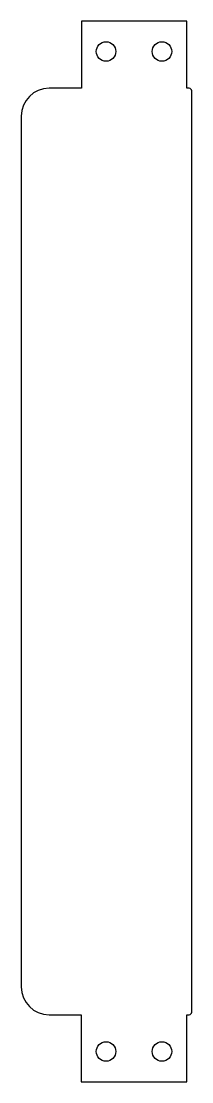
# Model space of a CAD drawing. Header units: millimetres. Extents: x -20 to 10, y -193 to -3.
import ezdxf

# ---------------------------------------------------------------- set-up
doc = ezdxf.new("R2010")
doc.units = ezdxf.units.MM

msp = doc.modelspace()

# ---------------------------------------------------------------- linework, layer by layer
at = {"color": 7, "linetype": 'Continuous', "lineweight": 25}
for p, q in [((-9.41, -3), (-9.41, -15)), ((9.45, -3), (-9.41, -3)), ((9.45, -15), (9.45, -3)), ((-9.41, -15), (-15.19, -15)), ((9.85, -15), (9.45, -15)), ((10.35, -180.5), (10.35, -15.5)), ((-20.19, -20), (-20.19, -176)), ((-15.19, -181), (-9.45, -181)), ((-9.45, -181), (-9.45, -193)), ((9.45, -181), (9.85, -181)), ((9.45, -193), (9.45, -181)), ((-9.45, -193), (9.45, -193))]:
    msp.add_line(p, q, dxfattribs=at)
for centre in [(-5, -8.43), (5, -8.43), (-5, -187.57), (5, -187.57)]:
    msp.add_circle(centre, 1.75, dxfattribs=at)
for centre, radius, start, end in [((-15.19, -20), 5, 90, 180), ((9.85, -15.5), 0.5, 0, 90), ((-15.19, -176), 5, 180, 270), ((9.85, -180.5), 0.5, 270, 0)]:
    msp.add_arc(centre, radius, start, end, dxfattribs=at)

doc.saveas('drawing.dxf')
